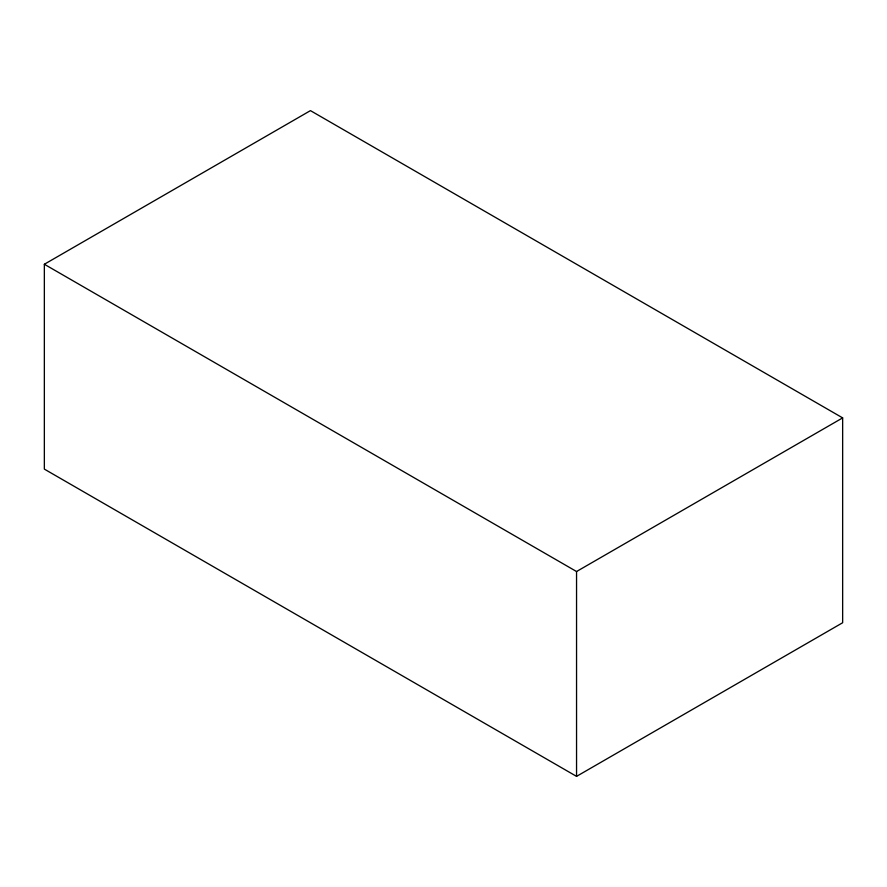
<?xml version="1.0" encoding="UTF-8"?>
<svg xmlns="http://www.w3.org/2000/svg" width="887" height="887" viewBox="0 0 887 887"><rect width="100%" height="100%" fill="white"/><g stroke="black" fill="none" stroke-linecap="round" stroke-linejoin="round"><path stroke-width="1.33" d="M44.35 264.259L310.45 110.631L842.65 417.888L842.65 622.741L576.55 776.369L44.35 469.112L44.35 264.259L576.55 571.527L842.65 417.888M576.55 571.527L576.55 776.369"/></g></svg>
